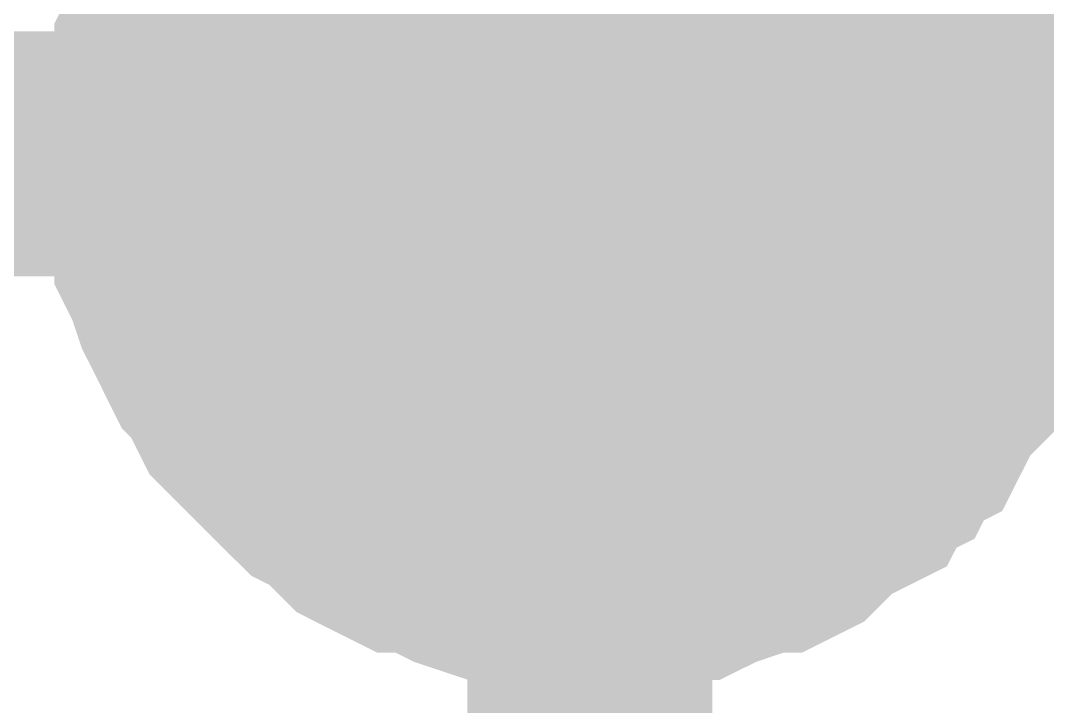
# Model space of a CAD drawing. Header units: inches. Extents: x 0 to 432, y 0 to 280.
# Drawn here: x 156.792 to 158.049, y 177.116 to 177.955 of the extents above; entities that cross this region are included whole.
import ezdxf

# ---------------------------------------------------------------- set-up
doc = ezdxf.new("R2010")
doc.units = ezdxf.units.IN
doc.layers.add('Sheet', color=255, linetype='Continuous')

msp = doc.modelspace()

# ---------------------------------------------------------------- linework, layer by layer
at = {"layer": 'Sheet'}
msp.add_lwpolyline([(157.226, 177.8, 0.508, 0.508, 1), (157.734, 177.8, 0.508, 0.508, 1)], format="xyseb", close=True, dxfattribs=at)
for points in [[(156.9722, 177.7918, 0.2997, 0.2997, 0), (156.9722, 177.8143, 0.2997, 0.2997, 0), (156.9722, 177.848, 0.2997, 0.2997, 0), (156.9835, 177.8704, 0.2997, 0.2997, 0), (156.9835, 177.8929, 0.2997, 0.2997, 0), (156.9835, 177.9154, 0.2997, 0.2997, 0), (156.9947, 177.9378, 0.2997, 0.2997, 0), (157.0059, 177.9715, 0.2997, 0.2997, 0), (157.0172, 177.994, 0.2997, 0.2997, 0), (157.0284, 178.0164, 0.2997, 0.2997, 0), (157.0396, 178.0389, 0.2997, 0.2997, 0), (157.0509, 178.0501, 0.2997, 0.2997, 0), (157.0621, 178.0726, 0.2997, 0.2997, 0), (157.0733, 178.095, 0.2997, 0.2997, 0), (157.0958, 178.1175, 0.2997, 0.2997, 0)], [(156.9722, 177.7918, 0.2997, 0.2997, 0), (156.9722, 177.8143, 0.2997, 0.2997, 0), (156.9722, 177.848, 0.2997, 0.2997, 0), (156.9835, 177.8704, 0.2997, 0.2997, 0), (156.9835, 177.8929, 0.2997, 0.2997, 0), (156.9835, 177.9154, 0.2997, 0.2997, 0), (156.9947, 177.9378, 0.2997, 0.2997, 0), (157.0059, 177.9715, 0.2997, 0.2997, 0), (157.0172, 177.994, 0.2997, 0.2997, 0), (157.0284, 178.0164, 0.2997, 0.2997, 0), (157.0396, 178.0389, 0.2997, 0.2997, 0), (157.0509, 178.0501, 0.2997, 0.2997, 0), (157.0621, 178.0726, 0.2997, 0.2997, 0), (157.0733, 178.095, 0.2997, 0.2997, 0), (157.0958, 178.1175, 0.2997, 0.2997, 0)], [(156.9722, 177.7918, 0.2997, 0.2997, 0), (156.9722, 177.8143, 0.2997, 0.2997, 0), (156.9722, 177.848, 0.2997, 0.2997, 0), (156.9835, 177.8704, 0.2997, 0.2997, 0), (156.9835, 177.8929, 0.2997, 0.2997, 0), (156.9835, 177.9154, 0.2997, 0.2997, 0), (156.9947, 177.9378, 0.2997, 0.2997, 0), (157.0059, 177.9715, 0.2997, 0.2997, 0), (157.0172, 177.994, 0.2997, 0.2997, 0), (157.0284, 178.0164, 0.2997, 0.2997, 0), (157.0396, 178.0389, 0.2997, 0.2997, 0), (157.0509, 178.0501, 0.2997, 0.2997, 0), (157.0621, 178.0726, 0.2997, 0.2997, 0), (157.0733, 178.095, 0.2997, 0.2997, 0), (157.0958, 178.1175, 0.2997, 0.2997, 0)], [(156.9722, 177.7918, 0.2997, 0.2997, 0), (156.9722, 177.8143, 0.2997, 0.2997, 0), (156.9722, 177.848, 0.2997, 0.2997, 0), (156.9835, 177.8704, 0.2997, 0.2997, 0), (156.9835, 177.8929, 0.2997, 0.2997, 0), (156.9835, 177.9154, 0.2997, 0.2997, 0), (156.9947, 177.9378, 0.2997, 0.2997, 0), (157.0059, 177.9715, 0.2997, 0.2997, 0), (157.0172, 177.994, 0.2997, 0.2997, 0), (157.0284, 178.0164, 0.2997, 0.2997, 0), (157.0396, 178.0389, 0.2997, 0.2997, 0), (157.0509, 178.0501, 0.2997, 0.2997, 0), (157.0621, 178.0726, 0.2997, 0.2997, 0), (157.0733, 178.095, 0.2997, 0.2997, 0), (157.0958, 178.1175, 0.2997, 0.2997, 0)], [(157.8819, 178.1175, 0.2997, 0.2997, 0), (157.8932, 178.095, 0.2997, 0.2997, 0), (157.9044, 178.0726, 0.2997, 0.2997, 0), (157.9269, 178.0501, 0.2997, 0.2997, 0), (157.9381, 178.0389, 0.2997, 0.2997, 0), (157.9493, 178.0164, 0.2997, 0.2997, 0), (157.9493, 177.994, 0.2997, 0.2997, 0), (157.9605, 177.9715, 0.2997, 0.2997, 0), (157.9718, 177.9378, 0.2997, 0.2997, 0), (157.983, 177.9154, 0.2997, 0.2997, 0), (157.983, 177.8929, 0.2997, 0.2997, 0), (157.983, 177.8704, 0.2997, 0.2997, 0), (157.9942, 177.848, 0.2997, 0.2997, 0), (157.9942, 177.8143, 0.2997, 0.2997, 0), (157.9942, 177.7918, 0.2997, 0.2997, 0)], [(157.8819, 178.1175, 0.2997, 0.2997, 0), (157.8932, 178.095, 0.2997, 0.2997, 0), (157.9044, 178.0726, 0.2997, 0.2997, 0), (157.9269, 178.0501, 0.2997, 0.2997, 0), (157.9381, 178.0389, 0.2997, 0.2997, 0), (157.9493, 178.0164, 0.2997, 0.2997, 0), (157.9493, 177.994, 0.2997, 0.2997, 0), (157.9605, 177.9715, 0.2997, 0.2997, 0), (157.9718, 177.9378, 0.2997, 0.2997, 0), (157.983, 177.9154, 0.2997, 0.2997, 0), (157.983, 177.8929, 0.2997, 0.2997, 0), (157.983, 177.8704, 0.2997, 0.2997, 0), (157.9942, 177.848, 0.2997, 0.2997, 0), (157.9942, 177.8143, 0.2997, 0.2997, 0), (157.9942, 177.7918, 0.2997, 0.2997, 0)], [(157.8819, 178.1175, 0.2997, 0.2997, 0), (157.8932, 178.095, 0.2997, 0.2997, 0), (157.9044, 178.0726, 0.2997, 0.2997, 0), (157.9269, 178.0501, 0.2997, 0.2997, 0), (157.9381, 178.0389, 0.2997, 0.2997, 0), (157.9493, 178.0164, 0.2997, 0.2997, 0), (157.9493, 177.994, 0.2997, 0.2997, 0), (157.9605, 177.9715, 0.2997, 0.2997, 0), (157.9718, 177.9378, 0.2997, 0.2997, 0), (157.983, 177.9154, 0.2997, 0.2997, 0), (157.983, 177.8929, 0.2997, 0.2997, 0), (157.983, 177.8704, 0.2997, 0.2997, 0), (157.9942, 177.848, 0.2997, 0.2997, 0), (157.9942, 177.8143, 0.2997, 0.2997, 0), (157.9942, 177.7918, 0.2997, 0.2997, 0)], [(157.8819, 178.1175, 0.2997, 0.2997, 0), (157.8932, 178.095, 0.2997, 0.2997, 0), (157.9044, 178.0726, 0.2997, 0.2997, 0), (157.9269, 178.0501, 0.2997, 0.2997, 0), (157.9381, 178.0389, 0.2997, 0.2997, 0), (157.9493, 178.0164, 0.2997, 0.2997, 0), (157.9493, 177.994, 0.2997, 0.2997, 0), (157.9605, 177.9715, 0.2997, 0.2997, 0), (157.9718, 177.9378, 0.2997, 0.2997, 0), (157.983, 177.9154, 0.2997, 0.2997, 0), (157.983, 177.8929, 0.2997, 0.2997, 0), (157.983, 177.8704, 0.2997, 0.2997, 0), (157.9942, 177.848, 0.2997, 0.2997, 0), (157.9942, 177.8143, 0.2997, 0.2997, 0), (157.9942, 177.7918, 0.2997, 0.2997, 0)], [(156.9722, 177.7918, 0.0991, 0.0991, 0), (156.9722, 177.8143, 0.0991, 0.0991, 0), (156.9722, 177.848, 0.0991, 0.0991, 0), (156.9835, 177.8704, 0.0991, 0.0991, 0), (156.9835, 177.8929, 0.0991, 0.0991, 0), (156.9835, 177.9154, 0.0991, 0.0991, 0), (156.9947, 177.9378, 0.0991, 0.0991, 0), (157.0059, 177.9715, 0.0991, 0.0991, 0), (157.0172, 177.994, 0.0991, 0.0991, 0), (157.0284, 178.0164, 0.0991, 0.0991, 0)], [(156.9722, 177.7918, 0.0991, 0.0991, 0), (156.9722, 177.8143, 0.0991, 0.0991, 0), (156.9722, 177.848, 0.0991, 0.0991, 0), (156.9835, 177.8704, 0.0991, 0.0991, 0), (156.9835, 177.8929, 0.0991, 0.0991, 0), (156.9835, 177.9154, 0.0991, 0.0991, 0), (156.9947, 177.9378, 0.0991, 0.0991, 0), (157.0059, 177.9715, 0.0991, 0.0991, 0), (157.0172, 177.994, 0.0991, 0.0991, 0), (157.0284, 178.0164, 0.0991, 0.0991, 0)], [(156.9722, 177.7918, 0.0991, 0.0991, 0), (156.9722, 177.8143, 0.0991, 0.0991, 0), (156.9722, 177.848, 0.0991, 0.0991, 0), (156.9835, 177.8704, 0.0991, 0.0991, 0), (156.9835, 177.8929, 0.0991, 0.0991, 0), (156.9835, 177.9154, 0.0991, 0.0991, 0), (156.9947, 177.9378, 0.0991, 0.0991, 0), (157.0059, 177.9715, 0.0991, 0.0991, 0), (157.0172, 177.994, 0.0991, 0.0991, 0), (157.0284, 178.0164, 0.0991, 0.0991, 0)], [(156.9722, 177.7918, 0.0991, 0.0991, 0), (156.9722, 177.8143, 0.0991, 0.0991, 0), (156.9722, 177.848, 0.0991, 0.0991, 0), (156.9835, 177.8704, 0.0991, 0.0991, 0), (156.9835, 177.8929, 0.0991, 0.0991, 0), (156.9835, 177.9154, 0.0991, 0.0991, 0), (156.9947, 177.9378, 0.0991, 0.0991, 0), (157.0059, 177.9715, 0.0991, 0.0991, 0), (157.0172, 177.994, 0.0991, 0.0991, 0), (157.0284, 178.0164, 0.0991, 0.0991, 0)], [(157.9493, 178.0164, 0.0991, 0.0991, 0), (157.9493, 177.994, 0.0991, 0.0991, 0), (157.9605, 177.9715, 0.0991, 0.0991, 0), (157.9718, 177.9378, 0.0991, 0.0991, 0), (157.983, 177.9154, 0.0991, 0.0991, 0), (157.983, 177.8929, 0.0991, 0.0991, 0), (157.983, 177.8704, 0.0991, 0.0991, 0), (157.9942, 177.848, 0.0991, 0.0991, 0), (157.9942, 177.8143, 0.0991, 0.0991, 0), (157.9942, 177.7918, 0.0991, 0.0991, 0)], [(157.9493, 178.0164, 0.0991, 0.0991, 0), (157.9493, 177.994, 0.0991, 0.0991, 0), (157.9605, 177.9715, 0.0991, 0.0991, 0), (157.9718, 177.9378, 0.0991, 0.0991, 0), (157.983, 177.9154, 0.0991, 0.0991, 0), (157.983, 177.8929, 0.0991, 0.0991, 0), (157.983, 177.8704, 0.0991, 0.0991, 0), (157.9942, 177.848, 0.0991, 0.0991, 0), (157.9942, 177.8143, 0.0991, 0.0991, 0), (157.9942, 177.7918, 0.0991, 0.0991, 0)], [(157.9493, 178.0164, 0.0991, 0.0991, 0), (157.9493, 177.994, 0.0991, 0.0991, 0), (157.9605, 177.9715, 0.0991, 0.0991, 0), (157.9718, 177.9378, 0.0991, 0.0991, 0), (157.983, 177.9154, 0.0991, 0.0991, 0), (157.983, 177.8929, 0.0991, 0.0991, 0), (157.983, 177.8704, 0.0991, 0.0991, 0), (157.9942, 177.848, 0.0991, 0.0991, 0), (157.9942, 177.8143, 0.0991, 0.0991, 0), (157.9942, 177.7918, 0.0991, 0.0991, 0)], [(157.9493, 178.0164, 0.0991, 0.0991, 0), (157.9493, 177.994, 0.0991, 0.0991, 0), (157.9605, 177.9715, 0.0991, 0.0991, 0), (157.9718, 177.9378, 0.0991, 0.0991, 0), (157.983, 177.9154, 0.0991, 0.0991, 0), (157.983, 177.8929, 0.0991, 0.0991, 0), (157.983, 177.8704, 0.0991, 0.0991, 0), (157.9942, 177.848, 0.0991, 0.0991, 0), (157.9942, 177.8143, 0.0991, 0.0991, 0), (157.9942, 177.7918, 0.0991, 0.0991, 0)], [(124.4704, 170.178, 0.2997, 0.2997, 0), (124.4704, 177.7918, 0.2997, 0.2997, 0), (157.4889, 177.7918, 0.2997, 0.2997, 0)], [(157.4889, 177.2865, 0.2997, 0.2997, 0), (157.4664, 177.2865, 0.2997, 0.2997, 0), (157.4327, 177.2865, 0.2997, 0.2997, 0), (157.4102, 177.2977, 0.2997, 0.2997, 0), (157.3878, 177.2977, 0.2997, 0.2997, 0), (157.3653, 177.2977, 0.2997, 0.2997, 0), (157.3316, 177.3089, 0.2997, 0.2997, 0), (157.3092, 177.3202, 0.2997, 0.2997, 0), (157.2867, 177.3314, 0.2997, 0.2997, 0), (157.2642, 177.3314, 0.2997, 0.2997, 0), (157.2418, 177.3426, 0.2997, 0.2997, 0), (157.2193, 177.3539, 0.2997, 0.2997, 0), (157.1969, 177.3763, 0.2997, 0.2997, 0), (157.1856, 177.3876, 0.2997, 0.2997, 0), (157.1632, 177.3988, 0.2997, 0.2997, 0), (157.1407, 177.4212, 0.2997, 0.2997, 0), (157.1295, 177.4325, 0.2997, 0.2997, 0), (157.107, 177.4549, 0.2997, 0.2997, 0), (157.0958, 177.4662, 0.2997, 0.2997, 0), (157.0733, 177.4886, 0.2997, 0.2997, 0), (157.0621, 177.5111, 0.2997, 0.2997, 0), (157.0509, 177.5335, 0.2997, 0.2997, 0), (157.0396, 177.5448, 0.2997, 0.2997, 0), (157.0284, 177.5672, 0.2997, 0.2997, 0), (157.0172, 177.5897, 0.2997, 0.2997, 0), (157.0059, 177.6122, 0.2997, 0.2997, 0), (156.9947, 177.6458, 0.2997, 0.2997, 0), (156.9835, 177.6683, 0.2997, 0.2997, 0), (156.9835, 177.6908, 0.2997, 0.2997, 0), (156.9835, 177.7132, 0.2997, 0.2997, 0), (156.9722, 177.7357, 0.2997, 0.2997, 0), (156.9722, 177.7694, 0.2997, 0.2997, 0), (156.9722, 177.7918, 0.2997, 0.2997, 0)], [(156.9722, 177.7918, 0.2997, 0.2997, 0), (156.9722, 177.7918, 0.2997, 0.2997, 0)], [(157.4889, 177.2865, 0.2997, 0.2997, 0), (157.4664, 177.2865, 0.2997, 0.2997, 0), (157.4327, 177.2865, 0.2997, 0.2997, 0), (157.4102, 177.2977, 0.2997, 0.2997, 0), (157.3878, 177.2977, 0.2997, 0.2997, 0), (157.3653, 177.2977, 0.2997, 0.2997, 0), (157.3316, 177.3089, 0.2997, 0.2997, 0), (157.3092, 177.3202, 0.2997, 0.2997, 0), (157.2867, 177.3314, 0.2997, 0.2997, 0), (157.2642, 177.3314, 0.2997, 0.2997, 0), (157.2418, 177.3426, 0.2997, 0.2997, 0), (157.2193, 177.3539, 0.2997, 0.2997, 0), (157.1969, 177.3763, 0.2997, 0.2997, 0), (157.1856, 177.3876, 0.2997, 0.2997, 0), (157.1632, 177.3988, 0.2997, 0.2997, 0), (157.1407, 177.4212, 0.2997, 0.2997, 0), (157.1295, 177.4325, 0.2997, 0.2997, 0), (157.107, 177.4549, 0.2997, 0.2997, 0), (157.0958, 177.4662, 0.2997, 0.2997, 0), (157.0733, 177.4886, 0.2997, 0.2997, 0), (157.0621, 177.5111, 0.2997, 0.2997, 0), (157.0509, 177.5335, 0.2997, 0.2997, 0), (157.0396, 177.5448, 0.2997, 0.2997, 0), (157.0284, 177.5672, 0.2997, 0.2997, 0), (157.0172, 177.5897, 0.2997, 0.2997, 0), (157.0059, 177.6122, 0.2997, 0.2997, 0), (156.9947, 177.6458, 0.2997, 0.2997, 0), (156.9835, 177.6683, 0.2997, 0.2997, 0), (156.9835, 177.6908, 0.2997, 0.2997, 0), (156.9835, 177.7132, 0.2997, 0.2997, 0), (156.9722, 177.7357, 0.2997, 0.2997, 0), (156.9722, 177.7694, 0.2997, 0.2997, 0), (156.9722, 177.7918, 0.2997, 0.2997, 0)], [(156.9722, 177.7918, 0.2997, 0.2997, 0), (156.9722, 177.7918, 0.2997, 0.2997, 0)], [(157.4889, 177.2865, 0.2997, 0.2997, 0), (157.4664, 177.2865, 0.2997, 0.2997, 0), (157.4327, 177.2865, 0.2997, 0.2997, 0), (157.4102, 177.2977, 0.2997, 0.2997, 0), (157.3878, 177.2977, 0.2997, 0.2997, 0), (157.3653, 177.2977, 0.2997, 0.2997, 0), (157.3316, 177.3089, 0.2997, 0.2997, 0), (157.3092, 177.3202, 0.2997, 0.2997, 0), (157.2867, 177.3314, 0.2997, 0.2997, 0), (157.2642, 177.3314, 0.2997, 0.2997, 0), (157.2418, 177.3426, 0.2997, 0.2997, 0), (157.2193, 177.3539, 0.2997, 0.2997, 0), (157.1969, 177.3763, 0.2997, 0.2997, 0), (157.1856, 177.3876, 0.2997, 0.2997, 0), (157.1632, 177.3988, 0.2997, 0.2997, 0), (157.1407, 177.4212, 0.2997, 0.2997, 0), (157.1295, 177.4325, 0.2997, 0.2997, 0), (157.107, 177.4549, 0.2997, 0.2997, 0), (157.0958, 177.4662, 0.2997, 0.2997, 0), (157.0733, 177.4886, 0.2997, 0.2997, 0), (157.0621, 177.5111, 0.2997, 0.2997, 0), (157.0509, 177.5335, 0.2997, 0.2997, 0), (157.0396, 177.5448, 0.2997, 0.2997, 0), (157.0284, 177.5672, 0.2997, 0.2997, 0), (157.0172, 177.5897, 0.2997, 0.2997, 0), (157.0059, 177.6122, 0.2997, 0.2997, 0), (156.9947, 177.6458, 0.2997, 0.2997, 0), (156.9835, 177.6683, 0.2997, 0.2997, 0), (156.9835, 177.6908, 0.2997, 0.2997, 0), (156.9835, 177.7132, 0.2997, 0.2997, 0), (156.9722, 177.7357, 0.2997, 0.2997, 0), (156.9722, 177.7694, 0.2997, 0.2997, 0), (156.9722, 177.7918, 0.2997, 0.2997, 0)], [(156.9722, 177.7918, 0.2997, 0.2997, 0), (156.9722, 177.7918, 0.2997, 0.2997, 0)], [(157.4889, 177.2865, 0.2997, 0.2997, 0), (157.4664, 177.2865, 0.2997, 0.2997, 0), (157.4327, 177.2865, 0.2997, 0.2997, 0), (157.4102, 177.2977, 0.2997, 0.2997, 0), (157.3878, 177.2977, 0.2997, 0.2997, 0), (157.3653, 177.2977, 0.2997, 0.2997, 0), (157.3316, 177.3089, 0.2997, 0.2997, 0), (157.3092, 177.3202, 0.2997, 0.2997, 0), (157.2867, 177.3314, 0.2997, 0.2997, 0), (157.2642, 177.3314, 0.2997, 0.2997, 0), (157.2418, 177.3426, 0.2997, 0.2997, 0), (157.2193, 177.3539, 0.2997, 0.2997, 0), (157.1969, 177.3763, 0.2997, 0.2997, 0), (157.1856, 177.3876, 0.2997, 0.2997, 0), (157.1632, 177.3988, 0.2997, 0.2997, 0), (157.1407, 177.4212, 0.2997, 0.2997, 0), (157.1295, 177.4325, 0.2997, 0.2997, 0), (157.107, 177.4549, 0.2997, 0.2997, 0), (157.0958, 177.4662, 0.2997, 0.2997, 0), (157.0733, 177.4886, 0.2997, 0.2997, 0), (157.0621, 177.5111, 0.2997, 0.2997, 0), (157.0509, 177.5335, 0.2997, 0.2997, 0), (157.0396, 177.5448, 0.2997, 0.2997, 0), (157.0284, 177.5672, 0.2997, 0.2997, 0), (157.0172, 177.5897, 0.2997, 0.2997, 0), (157.0059, 177.6122, 0.2997, 0.2997, 0), (156.9947, 177.6458, 0.2997, 0.2997, 0), (156.9835, 177.6683, 0.2997, 0.2997, 0), (156.9835, 177.6908, 0.2997, 0.2997, 0), (156.9835, 177.7132, 0.2997, 0.2997, 0), (156.9722, 177.7357, 0.2997, 0.2997, 0), (156.9722, 177.7694, 0.2997, 0.2997, 0), (156.9722, 177.7918, 0.2997, 0.2997, 0)], [(156.9722, 177.7918, 0.2997, 0.2997, 0), (156.9722, 177.7918, 0.2997, 0.2997, 0)], [(157.4889, 170.178, 0.2997, 0.2997, 0), (157.4889, 177.7918, 0.2997, 0.2997, 0), (162.5652, 177.7918, 0.2997, 0.2997, 0)], [(157.9942, 177.7918, 0.2997, 0.2997, 0), (157.9942, 177.7694, 0.2997, 0.2997, 0), (157.9942, 177.7357, 0.2997, 0.2997, 0), (157.983, 177.7132, 0.2997, 0.2997, 0), (157.983, 177.6908, 0.2997, 0.2997, 0), (157.983, 177.6683, 0.2997, 0.2997, 0), (157.9718, 177.6458, 0.2997, 0.2997, 0), (157.9605, 177.6122, 0.2997, 0.2997, 0), (157.9493, 177.5897, 0.2997, 0.2997, 0), (157.9493, 177.5672, 0.2997, 0.2997, 0), (157.9381, 177.5448, 0.2997, 0.2997, 0), (157.9269, 177.5335, 0.2997, 0.2997, 0), (157.9044, 177.5111, 0.2997, 0.2997, 0), (157.8932, 177.4886, 0.2997, 0.2997, 0), (157.8819, 177.4662, 0.2997, 0.2997, 0), (157.8595, 177.4549, 0.2997, 0.2997, 0), (157.8482, 177.4325, 0.2997, 0.2997, 0), (157.8258, 177.4212, 0.2997, 0.2997, 0), (157.8145, 177.3988, 0.2997, 0.2997, 0), (157.7921, 177.3876, 0.2997, 0.2997, 0), (157.7696, 177.3763, 0.2997, 0.2997, 0), (157.7472, 177.3539, 0.2997, 0.2997, 0), (157.7359, 177.3426, 0.2997, 0.2997, 0), (157.7135, 177.3314, 0.2997, 0.2997, 0), (157.691, 177.3314, 0.2997, 0.2997, 0), (157.6685, 177.3202, 0.2997, 0.2997, 0), (157.6349, 177.3089, 0.2997, 0.2997, 0), (157.6124, 177.2977, 0.2997, 0.2997, 0), (157.5899, 177.2977, 0.2997, 0.2997, 0), (157.5675, 177.2977, 0.2997, 0.2997, 0), (157.545, 177.2865, 0.2997, 0.2997, 0), (157.5113, 177.2865, 0.2997, 0.2997, 0), (157.4889, 177.2865, 0.2997, 0.2997, 0)], [(157.9942, 177.7918, 0.2997, 0.2997, 0), (157.9942, 177.7694, 0.2997, 0.2997, 0), (157.9942, 177.7357, 0.2997, 0.2997, 0), (157.983, 177.7132, 0.2997, 0.2997, 0), (157.983, 177.6908, 0.2997, 0.2997, 0), (157.983, 177.6683, 0.2997, 0.2997, 0), (157.9718, 177.6458, 0.2997, 0.2997, 0), (157.9605, 177.6122, 0.2997, 0.2997, 0), (157.9493, 177.5897, 0.2997, 0.2997, 0), (157.9493, 177.5672, 0.2997, 0.2997, 0), (157.9381, 177.5448, 0.2997, 0.2997, 0), (157.9269, 177.5335, 0.2997, 0.2997, 0), (157.9044, 177.5111, 0.2997, 0.2997, 0), (157.8932, 177.4886, 0.2997, 0.2997, 0), (157.8819, 177.4662, 0.2997, 0.2997, 0), (157.8595, 177.4549, 0.2997, 0.2997, 0), (157.8482, 177.4325, 0.2997, 0.2997, 0), (157.8258, 177.4212, 0.2997, 0.2997, 0), (157.8145, 177.3988, 0.2997, 0.2997, 0), (157.7921, 177.3876, 0.2997, 0.2997, 0), (157.7696, 177.3763, 0.2997, 0.2997, 0), (157.7472, 177.3539, 0.2997, 0.2997, 0), (157.7359, 177.3426, 0.2997, 0.2997, 0), (157.7135, 177.3314, 0.2997, 0.2997, 0), (157.691, 177.3314, 0.2997, 0.2997, 0), (157.6685, 177.3202, 0.2997, 0.2997, 0), (157.6349, 177.3089, 0.2997, 0.2997, 0), (157.6124, 177.2977, 0.2997, 0.2997, 0), (157.5899, 177.2977, 0.2997, 0.2997, 0), (157.5675, 177.2977, 0.2997, 0.2997, 0), (157.545, 177.2865, 0.2997, 0.2997, 0), (157.5113, 177.2865, 0.2997, 0.2997, 0), (157.4889, 177.2865, 0.2997, 0.2997, 0)], [(157.9942, 177.7918, 0.2997, 0.2997, 0), (157.9942, 177.7694, 0.2997, 0.2997, 0), (157.9942, 177.7357, 0.2997, 0.2997, 0), (157.983, 177.7132, 0.2997, 0.2997, 0), (157.983, 177.6908, 0.2997, 0.2997, 0), (157.983, 177.6683, 0.2997, 0.2997, 0), (157.9718, 177.6458, 0.2997, 0.2997, 0), (157.9605, 177.6122, 0.2997, 0.2997, 0), (157.9493, 177.5897, 0.2997, 0.2997, 0), (157.9493, 177.5672, 0.2997, 0.2997, 0), (157.9381, 177.5448, 0.2997, 0.2997, 0), (157.9269, 177.5335, 0.2997, 0.2997, 0), (157.9044, 177.5111, 0.2997, 0.2997, 0), (157.8932, 177.4886, 0.2997, 0.2997, 0), (157.8819, 177.4662, 0.2997, 0.2997, 0), (157.8595, 177.4549, 0.2997, 0.2997, 0), (157.8482, 177.4325, 0.2997, 0.2997, 0), (157.8258, 177.4212, 0.2997, 0.2997, 0), (157.8145, 177.3988, 0.2997, 0.2997, 0), (157.7921, 177.3876, 0.2997, 0.2997, 0), (157.7696, 177.3763, 0.2997, 0.2997, 0), (157.7472, 177.3539, 0.2997, 0.2997, 0), (157.7359, 177.3426, 0.2997, 0.2997, 0), (157.7135, 177.3314, 0.2997, 0.2997, 0), (157.691, 177.3314, 0.2997, 0.2997, 0), (157.6685, 177.3202, 0.2997, 0.2997, 0), (157.6349, 177.3089, 0.2997, 0.2997, 0), (157.6124, 177.2977, 0.2997, 0.2997, 0), (157.5899, 177.2977, 0.2997, 0.2997, 0), (157.5675, 177.2977, 0.2997, 0.2997, 0), (157.545, 177.2865, 0.2997, 0.2997, 0), (157.5113, 177.2865, 0.2997, 0.2997, 0), (157.4889, 177.2865, 0.2997, 0.2997, 0)], [(157.9942, 177.7918, 0.2997, 0.2997, 0), (157.9942, 177.7694, 0.2997, 0.2997, 0), (157.9942, 177.7357, 0.2997, 0.2997, 0), (157.983, 177.7132, 0.2997, 0.2997, 0), (157.983, 177.6908, 0.2997, 0.2997, 0), (157.983, 177.6683, 0.2997, 0.2997, 0), (157.9718, 177.6458, 0.2997, 0.2997, 0), (157.9605, 177.6122, 0.2997, 0.2997, 0), (157.9493, 177.5897, 0.2997, 0.2997, 0), (157.9493, 177.5672, 0.2997, 0.2997, 0), (157.9381, 177.5448, 0.2997, 0.2997, 0), (157.9269, 177.5335, 0.2997, 0.2997, 0), (157.9044, 177.5111, 0.2997, 0.2997, 0), (157.8932, 177.4886, 0.2997, 0.2997, 0), (157.8819, 177.4662, 0.2997, 0.2997, 0), (157.8595, 177.4549, 0.2997, 0.2997, 0), (157.8482, 177.4325, 0.2997, 0.2997, 0), (157.8258, 177.4212, 0.2997, 0.2997, 0), (157.8145, 177.3988, 0.2997, 0.2997, 0), (157.7921, 177.3876, 0.2997, 0.2997, 0), (157.7696, 177.3763, 0.2997, 0.2997, 0), (157.7472, 177.3539, 0.2997, 0.2997, 0), (157.7359, 177.3426, 0.2997, 0.2997, 0), (157.7135, 177.3314, 0.2997, 0.2997, 0), (157.691, 177.3314, 0.2997, 0.2997, 0), (157.6685, 177.3202, 0.2997, 0.2997, 0), (157.6349, 177.3089, 0.2997, 0.2997, 0), (157.6124, 177.2977, 0.2997, 0.2997, 0), (157.5899, 177.2977, 0.2997, 0.2997, 0), (157.5675, 177.2977, 0.2997, 0.2997, 0), (157.545, 177.2865, 0.2997, 0.2997, 0), (157.5113, 177.2865, 0.2997, 0.2997, 0), (157.4889, 177.2865, 0.2997, 0.2997, 0)], [(157.9942, 177.7918, 0.2997, 0.2997, 0), (157.9942, 177.7918, 0.2997, 0.2997, 0), (157.9942, 177.7918, 0.2997, 0.2997, 0), (157.9942, 177.7918, 0.2997, 0.2997, 0), (157.9942, 177.7918, 0.2997, 0.2997, 0), (157.9942, 177.7918, 0.2997, 0.2997, 0), (157.9942, 177.7918, 0.2997, 0.2997, 0), (157.9942, 177.7918, 0.2997, 0.2997, 0), (157.9942, 177.7918, 0.2997, 0.2997, 0), (157.9942, 177.7918, 0.2997, 0.2997, 0), (157.9942, 177.7918, 0.2997, 0.2997, 0), (157.9942, 177.7918, 0.2997, 0.2997, 0), (157.9942, 177.7918, 0.2997, 0.2997, 0), (157.9942, 177.7918, 0.2997, 0.2997, 0), (157.9942, 177.7918, 0.2997, 0.2997, 0), (157.9942, 177.7918, 0.2997, 0.2997, 0), (157.9942, 177.7918, 0.2997, 0.2997, 0), (157.9942, 177.7918, 0.2997, 0.2997, 0), (157.9942, 177.7918, 0.2997, 0.2997, 0), (157.9942, 177.7918, 0.2997, 0.2997, 0), (157.9942, 177.7918, 0.2997, 0.2997, 0), (157.9942, 177.7918, 0.2997, 0.2997, 0), (157.9942, 177.7918, 0.2997, 0.2997, 0), (157.9942, 177.7918, 0.2997, 0.2997, 0), (157.9942, 177.7918, 0.2997, 0.2997, 0), (157.9942, 177.7918, 0.2997, 0.2997, 0), (157.9942, 177.7918, 0.2997, 0.2997, 0), (157.9942, 177.7918, 0.2997, 0.2997, 0), (157.9942, 177.7918, 0.2997, 0.2997, 0), (157.9942, 177.7918, 0.2997, 0.2997, 0), (157.9942, 177.7918, 0.2997, 0.2997, 0), (157.9942, 177.7918, 0.2997, 0.2997, 0), (157.9942, 177.7918, 0.2997, 0.2997, 0)], [(157.9942, 177.7918, 0.2997, 0.2997, 0), (157.9942, 177.7918, 0.2997, 0.2997, 0)], [(157.9942, 177.7918, 0.2997, 0.2997, 0), (157.9942, 177.7918, 0.2997, 0.2997, 0), (157.9942, 177.7918, 0.2997, 0.2997, 0), (157.9942, 177.7918, 0.2997, 0.2997, 0), (157.9942, 177.7918, 0.2997, 0.2997, 0), (157.9942, 177.7918, 0.2997, 0.2997, 0), (157.9942, 177.7918, 0.2997, 0.2997, 0), (157.9942, 177.7918, 0.2997, 0.2997, 0), (157.9942, 177.7918, 0.2997, 0.2997, 0), (157.9942, 177.7918, 0.2997, 0.2997, 0), (157.9942, 177.7918, 0.2997, 0.2997, 0), (157.9942, 177.7918, 0.2997, 0.2997, 0), (157.9942, 177.7918, 0.2997, 0.2997, 0), (157.9942, 177.7918, 0.2997, 0.2997, 0), (157.9942, 177.7918, 0.2997, 0.2997, 0), (157.9942, 177.7918, 0.2997, 0.2997, 0), (157.9942, 177.7918, 0.2997, 0.2997, 0), (157.9942, 177.7918, 0.2997, 0.2997, 0), (157.9942, 177.7918, 0.2997, 0.2997, 0), (157.9942, 177.7918, 0.2997, 0.2997, 0), (157.9942, 177.7918, 0.2997, 0.2997, 0), (157.9942, 177.7918, 0.2997, 0.2997, 0), (157.9942, 177.7918, 0.2997, 0.2997, 0), (157.9942, 177.7918, 0.2997, 0.2997, 0), (157.9942, 177.7918, 0.2997, 0.2997, 0), (157.9942, 177.7918, 0.2997, 0.2997, 0), (157.9942, 177.7918, 0.2997, 0.2997, 0), (157.9942, 177.7918, 0.2997, 0.2997, 0), (157.9942, 177.7918, 0.2997, 0.2997, 0), (157.9942, 177.7918, 0.2997, 0.2997, 0), (157.9942, 177.7918, 0.2997, 0.2997, 0), (157.9942, 177.7918, 0.2997, 0.2997, 0), (157.9942, 177.7918, 0.2997, 0.2997, 0)], [(157.9942, 177.7918, 0.2997, 0.2997, 0), (157.9942, 177.7918, 0.2997, 0.2997, 0)], [(157.9942, 177.7918, 0.2997, 0.2997, 0), (157.9942, 177.7918, 0.2997, 0.2997, 0), (157.9942, 177.7918, 0.2997, 0.2997, 0), (157.9942, 177.7918, 0.2997, 0.2997, 0), (157.9942, 177.7918, 0.2997, 0.2997, 0), (157.9942, 177.7918, 0.2997, 0.2997, 0), (157.9942, 177.7918, 0.2997, 0.2997, 0), (157.9942, 177.7918, 0.2997, 0.2997, 0), (157.9942, 177.7918, 0.2997, 0.2997, 0), (157.9942, 177.7918, 0.2997, 0.2997, 0), (157.9942, 177.7918, 0.2997, 0.2997, 0), (157.9942, 177.7918, 0.2997, 0.2997, 0), (157.9942, 177.7918, 0.2997, 0.2997, 0), (157.9942, 177.7918, 0.2997, 0.2997, 0), (157.9942, 177.7918, 0.2997, 0.2997, 0), (157.9942, 177.7918, 0.2997, 0.2997, 0), (157.9942, 177.7918, 0.2997, 0.2997, 0), (157.9942, 177.7918, 0.2997, 0.2997, 0), (157.9942, 177.7918, 0.2997, 0.2997, 0), (157.9942, 177.7918, 0.2997, 0.2997, 0), (157.9942, 177.7918, 0.2997, 0.2997, 0), (157.9942, 177.7918, 0.2997, 0.2997, 0), (157.9942, 177.7918, 0.2997, 0.2997, 0), (157.9942, 177.7918, 0.2997, 0.2997, 0), (157.9942, 177.7918, 0.2997, 0.2997, 0), (157.9942, 177.7918, 0.2997, 0.2997, 0), (157.9942, 177.7918, 0.2997, 0.2997, 0), (157.9942, 177.7918, 0.2997, 0.2997, 0), (157.9942, 177.7918, 0.2997, 0.2997, 0), (157.9942, 177.7918, 0.2997, 0.2997, 0), (157.9942, 177.7918, 0.2997, 0.2997, 0), (157.9942, 177.7918, 0.2997, 0.2997, 0), (157.9942, 177.7918, 0.2997, 0.2997, 0)], [(157.9942, 177.7918, 0.2997, 0.2997, 0), (157.9942, 177.7918, 0.2997, 0.2997, 0)], [(157.9942, 177.7918, 0.2997, 0.2997, 0), (157.9942, 177.7918, 0.2997, 0.2997, 0), (157.9942, 177.7918, 0.2997, 0.2997, 0), (157.9942, 177.7918, 0.2997, 0.2997, 0), (157.9942, 177.7918, 0.2997, 0.2997, 0), (157.9942, 177.7918, 0.2997, 0.2997, 0), (157.9942, 177.7918, 0.2997, 0.2997, 0), (157.9942, 177.7918, 0.2997, 0.2997, 0), (157.9942, 177.7918, 0.2997, 0.2997, 0), (157.9942, 177.7918, 0.2997, 0.2997, 0), (157.9942, 177.7918, 0.2997, 0.2997, 0), (157.9942, 177.7918, 0.2997, 0.2997, 0), (157.9942, 177.7918, 0.2997, 0.2997, 0), (157.9942, 177.7918, 0.2997, 0.2997, 0), (157.9942, 177.7918, 0.2997, 0.2997, 0), (157.9942, 177.7918, 0.2997, 0.2997, 0), (157.9942, 177.7918, 0.2997, 0.2997, 0), (157.9942, 177.7918, 0.2997, 0.2997, 0), (157.9942, 177.7918, 0.2997, 0.2997, 0), (157.9942, 177.7918, 0.2997, 0.2997, 0), (157.9942, 177.7918, 0.2997, 0.2997, 0), (157.9942, 177.7918, 0.2997, 0.2997, 0), (157.9942, 177.7918, 0.2997, 0.2997, 0), (157.9942, 177.7918, 0.2997, 0.2997, 0), (157.9942, 177.7918, 0.2997, 0.2997, 0), (157.9942, 177.7918, 0.2997, 0.2997, 0), (157.9942, 177.7918, 0.2997, 0.2997, 0), (157.9942, 177.7918, 0.2997, 0.2997, 0), (157.9942, 177.7918, 0.2997, 0.2997, 0), (157.9942, 177.7918, 0.2997, 0.2997, 0), (157.9942, 177.7918, 0.2997, 0.2997, 0), (157.9942, 177.7918, 0.2997, 0.2997, 0), (157.9942, 177.7918, 0.2997, 0.2997, 0)], [(157.9942, 177.7918, 0.2997, 0.2997, 0), (157.9942, 177.7918, 0.2997, 0.2997, 0)], [(157.4889, 177.2865, 0.0991, 0.0991, 0), (157.4664, 177.2865, 0.0991, 0.0991, 0), (157.4327, 177.2865, 0.0991, 0.0991, 0), (157.4102, 177.2977, 0.0991, 0.0991, 0), (157.3878, 177.2977, 0.0991, 0.0991, 0), (157.3653, 177.2977, 0.0991, 0.0991, 0), (157.3316, 177.3089, 0.0991, 0.0991, 0), (157.3092, 177.3202, 0.0991, 0.0991, 0), (157.2867, 177.3314, 0.0991, 0.0991, 0), (157.2642, 177.3314, 0.0991, 0.0991, 0), (157.2418, 177.3426, 0.0991, 0.0991, 0), (157.2193, 177.3539, 0.0991, 0.0991, 0), (157.1969, 177.3763, 0.0991, 0.0991, 0), (157.1856, 177.3876, 0.0991, 0.0991, 0), (157.1632, 177.3988, 0.0991, 0.0991, 0), (157.1407, 177.4212, 0.0991, 0.0991, 0), (157.1295, 177.4325, 0.0991, 0.0991, 0), (157.107, 177.4549, 0.0991, 0.0991, 0), (157.0958, 177.4662, 0.0991, 0.0991, 0), (157.0733, 177.4886, 0.0991, 0.0991, 0), (157.0621, 177.5111, 0.0991, 0.0991, 0), (157.0509, 177.5335, 0.0991, 0.0991, 0), (157.0396, 177.5448, 0.0991, 0.0991, 0), (157.0284, 177.5672, 0.0991, 0.0991, 0), (157.0172, 177.5897, 0.0991, 0.0991, 0), (157.0059, 177.6122, 0.0991, 0.0991, 0), (156.9947, 177.6458, 0.0991, 0.0991, 0), (156.9835, 177.6683, 0.0991, 0.0991, 0), (156.9835, 177.6908, 0.0991, 0.0991, 0), (156.9835, 177.7132, 0.0991, 0.0991, 0), (156.9722, 177.7357, 0.0991, 0.0991, 0), (156.9722, 177.7694, 0.0991, 0.0991, 0), (156.9722, 177.7918, 0.0991, 0.0991, 0)], [(156.9722, 177.7918, 0.0991, 0.0991, 0), (156.9722, 177.7918, 0.0991, 0.0991, 0)], [(157.4889, 177.2865, 0.0991, 0.0991, 0), (157.4664, 177.2865, 0.0991, 0.0991, 0), (157.4327, 177.2865, 0.0991, 0.0991, 0), (157.4102, 177.2977, 0.0991, 0.0991, 0), (157.3878, 177.2977, 0.0991, 0.0991, 0), (157.3653, 177.2977, 0.0991, 0.0991, 0), (157.3316, 177.3089, 0.0991, 0.0991, 0), (157.3092, 177.3202, 0.0991, 0.0991, 0), (157.2867, 177.3314, 0.0991, 0.0991, 0), (157.2642, 177.3314, 0.0991, 0.0991, 0), (157.2418, 177.3426, 0.0991, 0.0991, 0), (157.2193, 177.3539, 0.0991, 0.0991, 0), (157.1969, 177.3763, 0.0991, 0.0991, 0), (157.1856, 177.3876, 0.0991, 0.0991, 0), (157.1632, 177.3988, 0.0991, 0.0991, 0), (157.1407, 177.4212, 0.0991, 0.0991, 0), (157.1295, 177.4325, 0.0991, 0.0991, 0), (157.107, 177.4549, 0.0991, 0.0991, 0), (157.0958, 177.4662, 0.0991, 0.0991, 0), (157.0733, 177.4886, 0.0991, 0.0991, 0), (157.0621, 177.5111, 0.0991, 0.0991, 0), (157.0509, 177.5335, 0.0991, 0.0991, 0), (157.0396, 177.5448, 0.0991, 0.0991, 0), (157.0284, 177.5672, 0.0991, 0.0991, 0), (157.0172, 177.5897, 0.0991, 0.0991, 0), (157.0059, 177.6122, 0.0991, 0.0991, 0), (156.9947, 177.6458, 0.0991, 0.0991, 0), (156.9835, 177.6683, 0.0991, 0.0991, 0), (156.9835, 177.6908, 0.0991, 0.0991, 0), (156.9835, 177.7132, 0.0991, 0.0991, 0), (156.9722, 177.7357, 0.0991, 0.0991, 0), (156.9722, 177.7694, 0.0991, 0.0991, 0), (156.9722, 177.7918, 0.0991, 0.0991, 0)], [(156.9722, 177.7918, 0.0991, 0.0991, 0), (156.9722, 177.7918, 0.0991, 0.0991, 0)], [(157.4889, 177.2865, 0.0991, 0.0991, 0), (157.4664, 177.2865, 0.0991, 0.0991, 0), (157.4327, 177.2865, 0.0991, 0.0991, 0), (157.4102, 177.2977, 0.0991, 0.0991, 0), (157.3878, 177.2977, 0.0991, 0.0991, 0), (157.3653, 177.2977, 0.0991, 0.0991, 0), (157.3316, 177.3089, 0.0991, 0.0991, 0), (157.3092, 177.3202, 0.0991, 0.0991, 0), (157.2867, 177.3314, 0.0991, 0.0991, 0), (157.2642, 177.3314, 0.0991, 0.0991, 0), (157.2418, 177.3426, 0.0991, 0.0991, 0), (157.2193, 177.3539, 0.0991, 0.0991, 0), (157.1969, 177.3763, 0.0991, 0.0991, 0), (157.1856, 177.3876, 0.0991, 0.0991, 0), (157.1632, 177.3988, 0.0991, 0.0991, 0), (157.1407, 177.4212, 0.0991, 0.0991, 0), (157.1295, 177.4325, 0.0991, 0.0991, 0), (157.107, 177.4549, 0.0991, 0.0991, 0), (157.0958, 177.4662, 0.0991, 0.0991, 0), (157.0733, 177.4886, 0.0991, 0.0991, 0), (157.0621, 177.5111, 0.0991, 0.0991, 0), (157.0509, 177.5335, 0.0991, 0.0991, 0), (157.0396, 177.5448, 0.0991, 0.0991, 0), (157.0284, 177.5672, 0.0991, 0.0991, 0), (157.0172, 177.5897, 0.0991, 0.0991, 0), (157.0059, 177.6122, 0.0991, 0.0991, 0), (156.9947, 177.6458, 0.0991, 0.0991, 0), (156.9835, 177.6683, 0.0991, 0.0991, 0), (156.9835, 177.6908, 0.0991, 0.0991, 0), (156.9835, 177.7132, 0.0991, 0.0991, 0), (156.9722, 177.7357, 0.0991, 0.0991, 0), (156.9722, 177.7694, 0.0991, 0.0991, 0), (156.9722, 177.7918, 0.0991, 0.0991, 0)], [(156.9722, 177.7918, 0.0991, 0.0991, 0), (156.9722, 177.7918, 0.0991, 0.0991, 0)], [(157.4889, 177.2865, 0.0991, 0.0991, 0), (157.4664, 177.2865, 0.0991, 0.0991, 0), (157.4327, 177.2865, 0.0991, 0.0991, 0), (157.4102, 177.2977, 0.0991, 0.0991, 0), (157.3878, 177.2977, 0.0991, 0.0991, 0), (157.3653, 177.2977, 0.0991, 0.0991, 0), (157.3316, 177.3089, 0.0991, 0.0991, 0), (157.3092, 177.3202, 0.0991, 0.0991, 0), (157.2867, 177.3314, 0.0991, 0.0991, 0), (157.2642, 177.3314, 0.0991, 0.0991, 0), (157.2418, 177.3426, 0.0991, 0.0991, 0), (157.2193, 177.3539, 0.0991, 0.0991, 0), (157.1969, 177.3763, 0.0991, 0.0991, 0), (157.1856, 177.3876, 0.0991, 0.0991, 0), (157.1632, 177.3988, 0.0991, 0.0991, 0), (157.1407, 177.4212, 0.0991, 0.0991, 0), (157.1295, 177.4325, 0.0991, 0.0991, 0), (157.107, 177.4549, 0.0991, 0.0991, 0), (157.0958, 177.4662, 0.0991, 0.0991, 0), (157.0733, 177.4886, 0.0991, 0.0991, 0), (157.0621, 177.5111, 0.0991, 0.0991, 0), (157.0509, 177.5335, 0.0991, 0.0991, 0), (157.0396, 177.5448, 0.0991, 0.0991, 0), (157.0284, 177.5672, 0.0991, 0.0991, 0), (157.0172, 177.5897, 0.0991, 0.0991, 0), (157.0059, 177.6122, 0.0991, 0.0991, 0), (156.9947, 177.6458, 0.0991, 0.0991, 0), (156.9835, 177.6683, 0.0991, 0.0991, 0), (156.9835, 177.6908, 0.0991, 0.0991, 0), (156.9835, 177.7132, 0.0991, 0.0991, 0), (156.9722, 177.7357, 0.0991, 0.0991, 0), (156.9722, 177.7694, 0.0991, 0.0991, 0), (156.9722, 177.7918, 0.0991, 0.0991, 0)], [(156.9722, 177.7918, 0.0991, 0.0991, 0), (156.9722, 177.7918, 0.0991, 0.0991, 0)], [(157.9942, 177.7918, 0.0991, 0.0991, 0), (157.9942, 177.7694, 0.0991, 0.0991, 0), (157.9942, 177.7357, 0.0991, 0.0991, 0), (157.983, 177.7132, 0.0991, 0.0991, 0), (157.983, 177.6908, 0.0991, 0.0991, 0), (157.983, 177.6683, 0.0991, 0.0991, 0), (157.9718, 177.6458, 0.0991, 0.0991, 0), (157.9605, 177.6122, 0.0991, 0.0991, 0), (157.9493, 177.5897, 0.0991, 0.0991, 0), (157.9493, 177.5672, 0.0991, 0.0991, 0), (157.9381, 177.5448, 0.0991, 0.0991, 0), (157.9269, 177.5335, 0.0991, 0.0991, 0), (157.9044, 177.5111, 0.0991, 0.0991, 0), (157.8932, 177.4886, 0.0991, 0.0991, 0), (157.8819, 177.4662, 0.0991, 0.0991, 0), (157.8595, 177.4549, 0.0991, 0.0991, 0), (157.8482, 177.4325, 0.0991, 0.0991, 0), (157.8258, 177.4212, 0.0991, 0.0991, 0), (157.8145, 177.3988, 0.0991, 0.0991, 0), (157.7921, 177.3876, 0.0991, 0.0991, 0), (157.7696, 177.3763, 0.0991, 0.0991, 0), (157.7472, 177.3539, 0.0991, 0.0991, 0), (157.7359, 177.3426, 0.0991, 0.0991, 0), (157.7135, 177.3314, 0.0991, 0.0991, 0), (157.691, 177.3314, 0.0991, 0.0991, 0), (157.6685, 177.3202, 0.0991, 0.0991, 0), (157.6349, 177.3089, 0.0991, 0.0991, 0), (157.6124, 177.2977, 0.0991, 0.0991, 0), (157.5899, 177.2977, 0.0991, 0.0991, 0), (157.5675, 177.2977, 0.0991, 0.0991, 0), (157.545, 177.2865, 0.0991, 0.0991, 0), (157.5113, 177.2865, 0.0991, 0.0991, 0), (157.4889, 177.2865, 0.0991, 0.0991, 0)], [(157.9942, 177.7918, 0.0991, 0.0991, 0), (157.9942, 177.7694, 0.0991, 0.0991, 0), (157.9942, 177.7357, 0.0991, 0.0991, 0), (157.983, 177.7132, 0.0991, 0.0991, 0), (157.983, 177.6908, 0.0991, 0.0991, 0), (157.983, 177.6683, 0.0991, 0.0991, 0), (157.9718, 177.6458, 0.0991, 0.0991, 0), (157.9605, 177.6122, 0.0991, 0.0991, 0), (157.9493, 177.5897, 0.0991, 0.0991, 0), (157.9493, 177.5672, 0.0991, 0.0991, 0), (157.9381, 177.5448, 0.0991, 0.0991, 0), (157.9269, 177.5335, 0.0991, 0.0991, 0), (157.9044, 177.5111, 0.0991, 0.0991, 0), (157.8932, 177.4886, 0.0991, 0.0991, 0), (157.8819, 177.4662, 0.0991, 0.0991, 0), (157.8595, 177.4549, 0.0991, 0.0991, 0), (157.8482, 177.4325, 0.0991, 0.0991, 0), (157.8258, 177.4212, 0.0991, 0.0991, 0), (157.8145, 177.3988, 0.0991, 0.0991, 0), (157.7921, 177.3876, 0.0991, 0.0991, 0), (157.7696, 177.3763, 0.0991, 0.0991, 0), (157.7472, 177.3539, 0.0991, 0.0991, 0), (157.7359, 177.3426, 0.0991, 0.0991, 0), (157.7135, 177.3314, 0.0991, 0.0991, 0), (157.691, 177.3314, 0.0991, 0.0991, 0), (157.6685, 177.3202, 0.0991, 0.0991, 0), (157.6349, 177.3089, 0.0991, 0.0991, 0), (157.6124, 177.2977, 0.0991, 0.0991, 0), (157.5899, 177.2977, 0.0991, 0.0991, 0), (157.5675, 177.2977, 0.0991, 0.0991, 0), (157.545, 177.2865, 0.0991, 0.0991, 0), (157.5113, 177.2865, 0.0991, 0.0991, 0), (157.4889, 177.2865, 0.0991, 0.0991, 0)], [(157.9942, 177.7918, 0.0991, 0.0991, 0), (157.9942, 177.7694, 0.0991, 0.0991, 0), (157.9942, 177.7357, 0.0991, 0.0991, 0), (157.983, 177.7132, 0.0991, 0.0991, 0), (157.983, 177.6908, 0.0991, 0.0991, 0), (157.983, 177.6683, 0.0991, 0.0991, 0), (157.9718, 177.6458, 0.0991, 0.0991, 0), (157.9605, 177.6122, 0.0991, 0.0991, 0), (157.9493, 177.5897, 0.0991, 0.0991, 0), (157.9493, 177.5672, 0.0991, 0.0991, 0), (157.9381, 177.5448, 0.0991, 0.0991, 0), (157.9269, 177.5335, 0.0991, 0.0991, 0), (157.9044, 177.5111, 0.0991, 0.0991, 0), (157.8932, 177.4886, 0.0991, 0.0991, 0), (157.8819, 177.4662, 0.0991, 0.0991, 0), (157.8595, 177.4549, 0.0991, 0.0991, 0), (157.8482, 177.4325, 0.0991, 0.0991, 0), (157.8258, 177.4212, 0.0991, 0.0991, 0), (157.8145, 177.3988, 0.0991, 0.0991, 0), (157.7921, 177.3876, 0.0991, 0.0991, 0), (157.7696, 177.3763, 0.0991, 0.0991, 0), (157.7472, 177.3539, 0.0991, 0.0991, 0), (157.7359, 177.3426, 0.0991, 0.0991, 0), (157.7135, 177.3314, 0.0991, 0.0991, 0), (157.691, 177.3314, 0.0991, 0.0991, 0), (157.6685, 177.3202, 0.0991, 0.0991, 0), (157.6349, 177.3089, 0.0991, 0.0991, 0), (157.6124, 177.2977, 0.0991, 0.0991, 0), (157.5899, 177.2977, 0.0991, 0.0991, 0), (157.5675, 177.2977, 0.0991, 0.0991, 0), (157.545, 177.2865, 0.0991, 0.0991, 0), (157.5113, 177.2865, 0.0991, 0.0991, 0), (157.4889, 177.2865, 0.0991, 0.0991, 0)], [(157.9942, 177.7918, 0.0991, 0.0991, 0), (157.9942, 177.7694, 0.0991, 0.0991, 0), (157.9942, 177.7357, 0.0991, 0.0991, 0), (157.983, 177.7132, 0.0991, 0.0991, 0), (157.983, 177.6908, 0.0991, 0.0991, 0), (157.983, 177.6683, 0.0991, 0.0991, 0), (157.9718, 177.6458, 0.0991, 0.0991, 0), (157.9605, 177.6122, 0.0991, 0.0991, 0), (157.9493, 177.5897, 0.0991, 0.0991, 0), (157.9493, 177.5672, 0.0991, 0.0991, 0), (157.9381, 177.5448, 0.0991, 0.0991, 0), (157.9269, 177.5335, 0.0991, 0.0991, 0), (157.9044, 177.5111, 0.0991, 0.0991, 0), (157.8932, 177.4886, 0.0991, 0.0991, 0), (157.8819, 177.4662, 0.0991, 0.0991, 0), (157.8595, 177.4549, 0.0991, 0.0991, 0), (157.8482, 177.4325, 0.0991, 0.0991, 0), (157.8258, 177.4212, 0.0991, 0.0991, 0), (157.8145, 177.3988, 0.0991, 0.0991, 0), (157.7921, 177.3876, 0.0991, 0.0991, 0), (157.7696, 177.3763, 0.0991, 0.0991, 0), (157.7472, 177.3539, 0.0991, 0.0991, 0), (157.7359, 177.3426, 0.0991, 0.0991, 0), (157.7135, 177.3314, 0.0991, 0.0991, 0), (157.691, 177.3314, 0.0991, 0.0991, 0), (157.6685, 177.3202, 0.0991, 0.0991, 0), (157.6349, 177.3089, 0.0991, 0.0991, 0), (157.6124, 177.2977, 0.0991, 0.0991, 0), (157.5899, 177.2977, 0.0991, 0.0991, 0), (157.5675, 177.2977, 0.0991, 0.0991, 0), (157.545, 177.2865, 0.0991, 0.0991, 0), (157.5113, 177.2865, 0.0991, 0.0991, 0), (157.4889, 177.2865, 0.0991, 0.0991, 0)], [(157.9942, 177.7918, 0.0991, 0.0991, 0), (157.9942, 177.7918, 0.0991, 0.0991, 0), (157.9942, 177.7918, 0.0991, 0.0991, 0), (157.9942, 177.7918, 0.0991, 0.0991, 0), (157.9942, 177.7918, 0.0991, 0.0991, 0), (157.9942, 177.7918, 0.0991, 0.0991, 0), (157.9942, 177.7918, 0.0991, 0.0991, 0), (157.9942, 177.7918, 0.0991, 0.0991, 0), (157.9942, 177.7918, 0.0991, 0.0991, 0), (157.9942, 177.7918, 0.0991, 0.0991, 0), (157.9942, 177.7918, 0.0991, 0.0991, 0), (157.9942, 177.7918, 0.0991, 0.0991, 0), (157.9942, 177.7918, 0.0991, 0.0991, 0), (157.9942, 177.7918, 0.0991, 0.0991, 0), (157.9942, 177.7918, 0.0991, 0.0991, 0), (157.9942, 177.7918, 0.0991, 0.0991, 0), (157.9942, 177.7918, 0.0991, 0.0991, 0), (157.9942, 177.7918, 0.0991, 0.0991, 0), (157.9942, 177.7918, 0.0991, 0.0991, 0), (157.9942, 177.7918, 0.0991, 0.0991, 0), (157.9942, 177.7918, 0.0991, 0.0991, 0), (157.9942, 177.7918, 0.0991, 0.0991, 0), (157.9942, 177.7918, 0.0991, 0.0991, 0), (157.9942, 177.7918, 0.0991, 0.0991, 0), (157.9942, 177.7918, 0.0991, 0.0991, 0), (157.9942, 177.7918, 0.0991, 0.0991, 0), (157.9942, 177.7918, 0.0991, 0.0991, 0), (157.9942, 177.7918, 0.0991, 0.0991, 0), (157.9942, 177.7918, 0.0991, 0.0991, 0), (157.9942, 177.7918, 0.0991, 0.0991, 0), (157.9942, 177.7918, 0.0991, 0.0991, 0), (157.9942, 177.7918, 0.0991, 0.0991, 0), (157.9942, 177.7918, 0.0991, 0.0991, 0)], [(157.9942, 177.7918, 0.0991, 0.0991, 0), (157.9942, 177.7918, 0.0991, 0.0991, 0)], [(157.9942, 177.7918, 0.0991, 0.0991, 0), (157.9942, 177.7918, 0.0991, 0.0991, 0), (157.9942, 177.7918, 0.0991, 0.0991, 0), (157.9942, 177.7918, 0.0991, 0.0991, 0), (157.9942, 177.7918, 0.0991, 0.0991, 0), (157.9942, 177.7918, 0.0991, 0.0991, 0), (157.9942, 177.7918, 0.0991, 0.0991, 0), (157.9942, 177.7918, 0.0991, 0.0991, 0), (157.9942, 177.7918, 0.0991, 0.0991, 0), (157.9942, 177.7918, 0.0991, 0.0991, 0), (157.9942, 177.7918, 0.0991, 0.0991, 0), (157.9942, 177.7918, 0.0991, 0.0991, 0), (157.9942, 177.7918, 0.0991, 0.0991, 0), (157.9942, 177.7918, 0.0991, 0.0991, 0), (157.9942, 177.7918, 0.0991, 0.0991, 0), (157.9942, 177.7918, 0.0991, 0.0991, 0), (157.9942, 177.7918, 0.0991, 0.0991, 0), (157.9942, 177.7918, 0.0991, 0.0991, 0), (157.9942, 177.7918, 0.0991, 0.0991, 0), (157.9942, 177.7918, 0.0991, 0.0991, 0), (157.9942, 177.7918, 0.0991, 0.0991, 0), (157.9942, 177.7918, 0.0991, 0.0991, 0), (157.9942, 177.7918, 0.0991, 0.0991, 0), (157.9942, 177.7918, 0.0991, 0.0991, 0), (157.9942, 177.7918, 0.0991, 0.0991, 0), (157.9942, 177.7918, 0.0991, 0.0991, 0), (157.9942, 177.7918, 0.0991, 0.0991, 0), (157.9942, 177.7918, 0.0991, 0.0991, 0), (157.9942, 177.7918, 0.0991, 0.0991, 0), (157.9942, 177.7918, 0.0991, 0.0991, 0), (157.9942, 177.7918, 0.0991, 0.0991, 0), (157.9942, 177.7918, 0.0991, 0.0991, 0), (157.9942, 177.7918, 0.0991, 0.0991, 0)], [(157.9942, 177.7918, 0.0991, 0.0991, 0), (157.9942, 177.7918, 0.0991, 0.0991, 0)], [(157.9942, 177.7918, 0.0991, 0.0991, 0), (157.9942, 177.7918, 0.0991, 0.0991, 0), (157.9942, 177.7918, 0.0991, 0.0991, 0), (157.9942, 177.7918, 0.0991, 0.0991, 0), (157.9942, 177.7918, 0.0991, 0.0991, 0), (157.9942, 177.7918, 0.0991, 0.0991, 0), (157.9942, 177.7918, 0.0991, 0.0991, 0), (157.9942, 177.7918, 0.0991, 0.0991, 0), (157.9942, 177.7918, 0.0991, 0.0991, 0), (157.9942, 177.7918, 0.0991, 0.0991, 0), (157.9942, 177.7918, 0.0991, 0.0991, 0), (157.9942, 177.7918, 0.0991, 0.0991, 0), (157.9942, 177.7918, 0.0991, 0.0991, 0), (157.9942, 177.7918, 0.0991, 0.0991, 0), (157.9942, 177.7918, 0.0991, 0.0991, 0), (157.9942, 177.7918, 0.0991, 0.0991, 0), (157.9942, 177.7918, 0.0991, 0.0991, 0), (157.9942, 177.7918, 0.0991, 0.0991, 0), (157.9942, 177.7918, 0.0991, 0.0991, 0), (157.9942, 177.7918, 0.0991, 0.0991, 0), (157.9942, 177.7918, 0.0991, 0.0991, 0), (157.9942, 177.7918, 0.0991, 0.0991, 0), (157.9942, 177.7918, 0.0991, 0.0991, 0), (157.9942, 177.7918, 0.0991, 0.0991, 0), (157.9942, 177.7918, 0.0991, 0.0991, 0), (157.9942, 177.7918, 0.0991, 0.0991, 0), (157.9942, 177.7918, 0.0991, 0.0991, 0), (157.9942, 177.7918, 0.0991, 0.0991, 0), (157.9942, 177.7918, 0.0991, 0.0991, 0), (157.9942, 177.7918, 0.0991, 0.0991, 0), (157.9942, 177.7918, 0.0991, 0.0991, 0), (157.9942, 177.7918, 0.0991, 0.0991, 0), (157.9942, 177.7918, 0.0991, 0.0991, 0)], [(157.9942, 177.7918, 0.0991, 0.0991, 0), (157.9942, 177.7918, 0.0991, 0.0991, 0)], [(157.9942, 177.7918, 0.0991, 0.0991, 0), (157.9942, 177.7918, 0.0991, 0.0991, 0), (157.9942, 177.7918, 0.0991, 0.0991, 0), (157.9942, 177.7918, 0.0991, 0.0991, 0), (157.9942, 177.7918, 0.0991, 0.0991, 0), (157.9942, 177.7918, 0.0991, 0.0991, 0), (157.9942, 177.7918, 0.0991, 0.0991, 0), (157.9942, 177.7918, 0.0991, 0.0991, 0), (157.9942, 177.7918, 0.0991, 0.0991, 0), (157.9942, 177.7918, 0.0991, 0.0991, 0), (157.9942, 177.7918, 0.0991, 0.0991, 0), (157.9942, 177.7918, 0.0991, 0.0991, 0), (157.9942, 177.7918, 0.0991, 0.0991, 0), (157.9942, 177.7918, 0.0991, 0.0991, 0), (157.9942, 177.7918, 0.0991, 0.0991, 0), (157.9942, 177.7918, 0.0991, 0.0991, 0), (157.9942, 177.7918, 0.0991, 0.0991, 0), (157.9942, 177.7918, 0.0991, 0.0991, 0), (157.9942, 177.7918, 0.0991, 0.0991, 0), (157.9942, 177.7918, 0.0991, 0.0991, 0), (157.9942, 177.7918, 0.0991, 0.0991, 0), (157.9942, 177.7918, 0.0991, 0.0991, 0), (157.9942, 177.7918, 0.0991, 0.0991, 0), (157.9942, 177.7918, 0.0991, 0.0991, 0), (157.9942, 177.7918, 0.0991, 0.0991, 0), (157.9942, 177.7918, 0.0991, 0.0991, 0), (157.9942, 177.7918, 0.0991, 0.0991, 0), (157.9942, 177.7918, 0.0991, 0.0991, 0), (157.9942, 177.7918, 0.0991, 0.0991, 0), (157.9942, 177.7918, 0.0991, 0.0991, 0), (157.9942, 177.7918, 0.0991, 0.0991, 0), (157.9942, 177.7918, 0.0991, 0.0991, 0), (157.9942, 177.7918, 0.0991, 0.0991, 0)], [(157.9942, 177.7918, 0.0991, 0.0991, 0), (157.9942, 177.7918, 0.0991, 0.0991, 0)]]:
    msp.add_lwpolyline(points, format="xyseb", dxfattribs=at)

doc.saveas('drawing.dxf')
